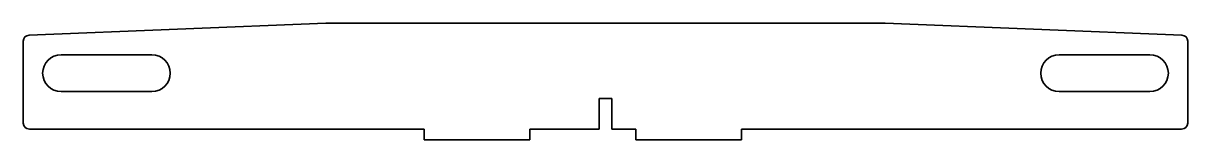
# Model space of a CAD drawing. Header units: millimetres. Extents: x 0 to 385, y 0 to 38.
import ezdxf

# ---------------------------------------------------------------- set-up
doc = ezdxf.new("R2010")
doc.units = ezdxf.units.MM
doc.layers.add('SIMUMAK Visible (ISO)', color=7, linetype='Continuous', lineweight=35)

# ---------------------------------------------------------------- blocks, each defined once
blk = doc.blocks.new('SIL-027-CIAS-01_Sheet_4_SIL-027-CIAS-01')
at = {"layer": 'SIMUMAK Visible (ISO)'}
for p, q in [((-92.5, 19.25), (-190.58, 15.33)), ((-92.5, 19.25), (92.5, 19.25)), ((190.58, 15.33), (92.5, 19.25)), ((-192.5, -13.75), (-192.5, 13.33)), ((192.5, 13.33), (192.5, -13.75)), ((-180, 8.85), (-150, 8.85)), ((150, 8.85), (180, 8.85)), ((-150, -3.35), (-180, -3.35)), ((180, -3.35), (150, -3.35)), ((-2.1, -15.75), (-2.1, -5.65)), ((-2.1, -5.65), (2.1, -5.65)), ((2.1, -5.65), (2.1, -15.75)), ((-60, -15.75), (-190.5, -15.75)), ((-60, -15.75), (-60, -19.25)), ((-60, -19.25), (-25, -19.25)), ((-25, -19.25), (-25, -15.75)), ((-2.1, -15.75), (-25, -15.75)), ((10, -15.75), (2.1, -15.75)), ((10, -15.75), (10, -19.25)), ((10, -19.25), (45, -19.25)), ((45, -19.25), (45, -15.75)), ((190.5, -15.75), (45, -15.75))]:
    blk.add_line(p, q, dxfattribs=at)
at = {"layer": 'SIMUMAK Visible (ISO)', "extrusion": (0, 0, -1)}
for centre, radius, start, end in [((190.5, 13.33), 2, 0, 87.7094), ((-190.5, 13.33), 2, 92.2906, 180), ((180, 2.75), 6.1, 270, 90), ((150, 2.75), 6.1, 90, 270), ((-150, 2.75), 6.1, 270, 90), ((-180, 2.75), 6.1, 90, 270), ((190.5, -13.75), 2, 270, 0), ((-190.5, -13.75), 2, 180, 270)]:
    blk.add_arc(centre, radius, start, end, dxfattribs=at)

msp = doc.modelspace()

# ---------------------------------------------------------------- block references
msp.add_blockref('SIL-027-CIAS-01_Sheet_4_SIL-027-CIAS-01', (192.5, 19.25))

doc.saveas('drawing.dxf')
